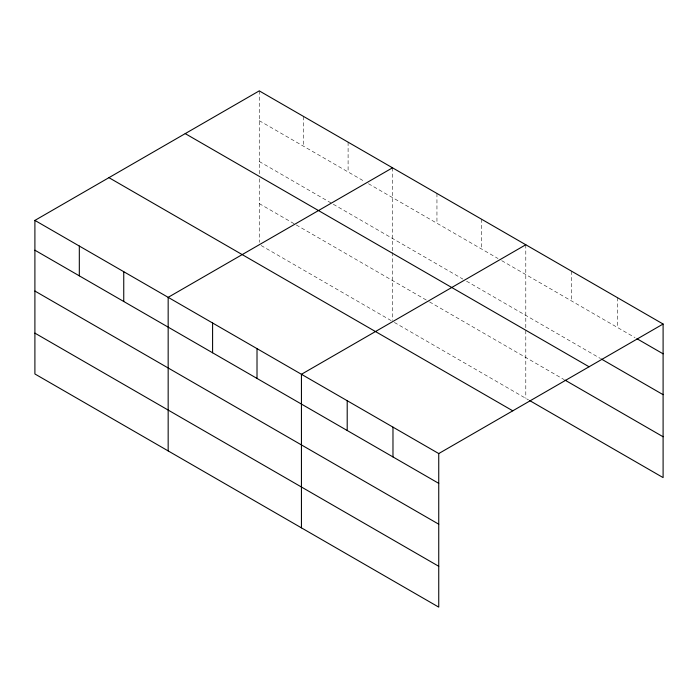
<?xml version="1.0" encoding="UTF-8"?>
<svg xmlns="http://www.w3.org/2000/svg" width="698" height="698" viewBox="0 0 698 698"><rect width="100%" height="100%" fill="white"/><g stroke="black" fill="none" stroke-linecap="round" stroke-linejoin="round"><path stroke-width="0.52" stroke-dasharray="3.49 2.62" d="M259.255 120.667L364.757 181.576M368.465 183.714L498.032 258.522M501.731 260.659L635.075 337.64M259.255 161.508L332.37 203.72M333.295 204.261L462.861 279.06M466.561 281.198L600.516 358.536M259.255 203.598L295.35 224.433M296.275 224.965L428.616 301.379M429.54 301.911L564.089 379.59M261.104 245.513L391.604 320.853M394.379 322.45L528.595 399.945M617.329 297.601L617.329 327.397M571.566 271.182L571.566 300.969M525.795 244.754L525.795 329.421M525.795 330.503L525.795 398.322M481.367 219.102L481.367 248.898M436.948 193.459L436.948 223.255M392.529 167.808L392.529 251.402M392.529 252.484L392.529 320.312M348.101 142.165L348.101 171.961M303.682 116.514L303.682 146.31M259.255 90.871L259.255 174.456M259.255 178.775L259.255 242.293"/><path stroke-width="1.05" d="M34.9 220.402L438.745 453.56L438.745 607.129L34.9 373.971L34.9 220.402L259.255 90.871L663.1 324.029L663.1 477.598L529.529 400.486M392.529 167.808L168.166 297.339L168.166 450.917M525.795 244.754L301.44 374.285L301.44 527.854M438.745 453.56L663.1 324.029M636.942 338.722L663.1 353.825M601.449 359.077L663.1 394.667M185.223 133.615L589.06 366.773M565.022 380.131L663.1 436.756M108.94 177.658L512.777 410.817M34.9 250.198L438.745 483.356M34.9 291.04L438.745 524.198M34.9 333.129L438.745 566.287M392.974 427.132L392.974 456.928M347.203 400.713L347.203 430.509M257.012 348.634L257.012 378.429M212.593 322.991L212.593 352.787M123.747 271.697L123.747 301.492M79.319 246.045L79.319 275.841"/></g></svg>
